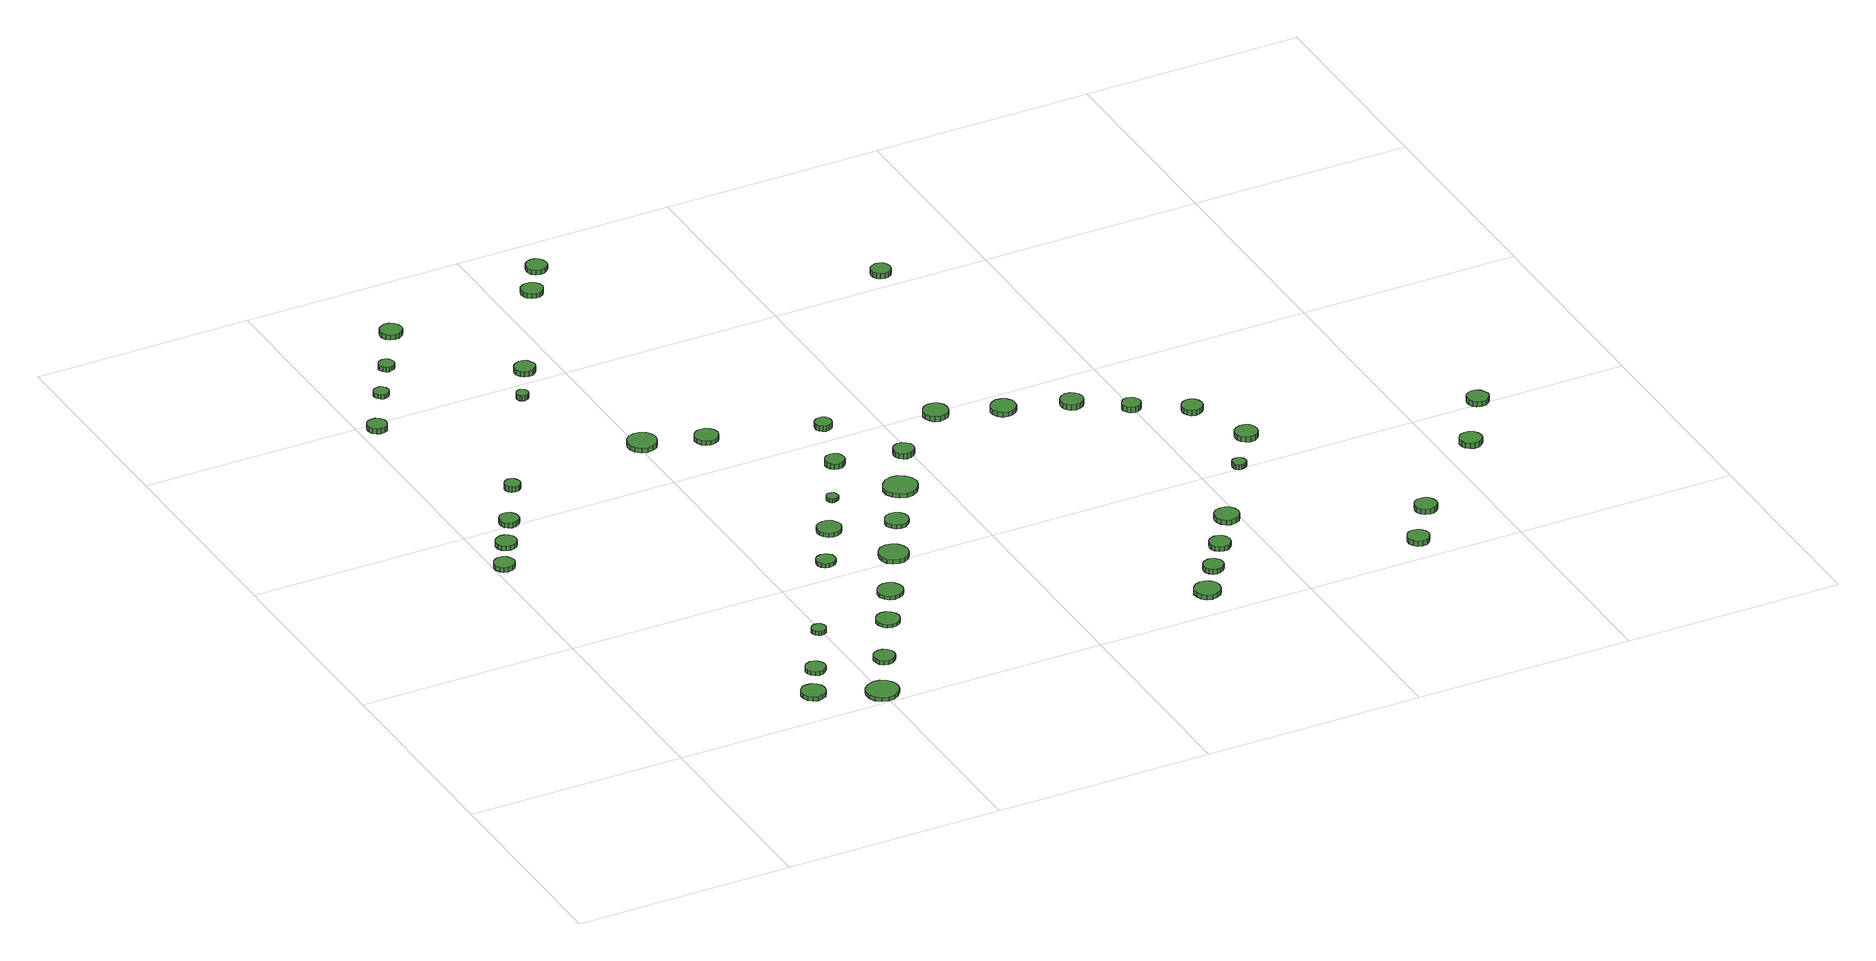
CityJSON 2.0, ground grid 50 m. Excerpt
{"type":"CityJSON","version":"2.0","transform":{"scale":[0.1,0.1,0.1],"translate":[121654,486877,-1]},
"CityObjects":{
"tree1":{"type":"SolitaryVegetationObject","attributes":{"function":"something"},"geometry":[{"type":"MultiSurface","lod":"1","boundaries":[[[0,1,2,3,4,5,6,7,8,9,10,11,12,13,14]],[[15,16,17,18,19,20,21,22,23,24,25,26,27,28,29]],[[0,29,28,1]],[[1,28,27,2]],[[2,27,26,3]],[[3,26,25,4]],[[4,25,24,5]],[[5,24,23,6]],[[6,23,22,7]],[[7,22,21,8]],[[8,21,20,9]],[[9,20,19,10]],[[10,19,18,11]],[[11,18,17,12]],[[12,17,16,13]],[[13,16,15,14]],[[14,15,29,0]]]}]},
"tree2":{"type":"SolitaryVegetationObject","attributes":{"function":"something"},"geometry":[{"type":"MultiSurface","lod":"1","boundaries":[[[30,31,32,33,34,35,36,37,38,39,40,41,42,43,44]],[[45,46,47,48,49,50,51,52,53,54,55,56,57,58,59]],[[30,59,58,31]],[[31,58,57,32]],[[32,57,56,33]],[[33,56,55,34]],[[34,55,54,35]],[[35,54,53,36]],[[36,53,52,37]],[[37,52,51,38]],[[38,51,50,39]],[[39,50,49,40]],[[40,49,48,41]],[[41,48,47,42]],[[42,47,46,43]],[[43,46,45,44]],[[44,45,59,30]]]}]},
"tree3":{"type":"SolitaryVegetationObject","attributes":{"function":"something"},"geometry":[{"type":"MultiSurface","lod":"1","boundaries":[[[60,61,62,63,64,65,66,67,68,69,70,71,72,73,74]],[[75,76,77,78,79,80,81,82,83,84,85,86,87,88,89]],[[60,89,88,61]],[[61,88,87,62]],[[62,87,86,63]],[[63,86,85,64]],[[64,85,84,65]],[[65,84,83,66]],[[66,83,82,67]],[[67,82,81,68]],[[68,81,80,69]],[[69,80,79,70]],[[70,79,78,71]],[[71,78,77,72]],[[72,77,76,73]],[[73,76,75,74]],[[74,75,89,60]]]}]},
"tree4":{"type":"SolitaryVegetationObject","attributes":{"function":"something"},"geometry":[{"type":"MultiSurface","lod":"1","boundaries":[[[90,91,92,93,94,95,96,97,98,99,100,101,102,103,104]],[[105,106,107,108,109,110,111,112,113,114,115,116,117,118,119]],[[90,119,118,91]],[[91,118,117,92]],[[92,117,116,93]],[[93,116,115,94]],[[94,115,114,95]],[[95,114,113,96]],[[96,113,112,97]],[[97,112,111,98]],[[98,111,110,99]],[[99,110,109,100]],[[100,109,108,101]],[[101,108,107,102]],[[102,107,106,103]],[[103,106,105,104]],[[104,105,119,90]]]}]},
"tree5":{"type":"SolitaryVegetationObject","attributes":{"function":"something"},"geometry":[{"type":"MultiSurface","lod":"1","boundaries":[[[120,121,122,123,124,125,126,127,128,129,130,131,132,133,134]],[[135,136,137,138,139,140,141,142,143,144,145,146,147,148,149]],[[120,149,148,121]],[[121,148,147,122]],[[122,147,146,123]],[[123,146,145,124]],[[124,145,144,125]],[[125,144,143,126]],[[126,143,142,127]],[[127,142,141,128]],[[128,141,140,129]],[[129,140,139,130]],[[130,139,138,131]],[[131,138,137,132]],[[132,137,136,133]],[[133,136,135,134]],[[134,135,149,120]]]}]},
"tree6":{"type":"SolitaryVegetationObject","attributes":{"function":"something"},"geometry":[{"type":"MultiSurface","lod":"1","boundaries":[[[150,151,152,153,154,155,156,157,158,159,160,161,162,163,164]],[[165,166,167,168,169,170,171,172,173,174,175,176,177,178,179]],[[150,179,178,151]],[[151,178,177,152]],[[152,177,176,153]],[[153,176,175,154]],[[154,175,174,155]],[[155,174,173,156]],[[156,173,172,157]],[[157,172,171,158]],[[158,171,170,159]],[[159,170,169,160]],[[160,169,168,161]],[[161,168,167,162]],[[162,167,166,163]],[[163,166,165,164]],[[164,165,179,150]]]}]},
"tree7":{"type":"SolitaryVegetationObject","attributes":{"function":"something"},"geometry":[{"type":"MultiSurface","lod":"1","boundaries":[[[180,181,182,183,184,185,186,187,188,189,190,191,192,193,194]],[[195,196,197,198,199,200,201,202,203,204,205,206,207,208,209]],[[180,209,208,181]],[[181,208,207,182]],[[182,207,206,183]],[[183,206,205,184]],[[184,205,204,185]],[[185,204,203,186]],[[186,203,202,187]],[[187,202,201,188]],[[188,201,200,189]],[[189,200,199,190]],[[190,199,198,191]],[[191,198,197,192]],[[192,197,196,193]],[[193,196,195,194]],[[194,195,209,180]]]}]},
"tree8":{"type":"SolitaryVegetationObject","attributes":{"function":"something"},"geometry":[{"type":"MultiSurface","lod":"1","boundaries":[[[210,211,212,213,214,215,216,217,218,219,220,221,222,223,224]],[[225,226,227,228,229,230,231,232,233,234,235,236,237,238,239]],[[210,239,238,211]],[[211,238,237,212]],[[212,237,236,213]],[[213,236,235,214]],[[214,235,234,215]],[[215,234,233,216]],[[216,233,232,217]],[[217,232,231,218]],[[218,231,230,219]],[[219,230,229,220]],[[220,229,228,221]],[[221,228,227,222]],[[222,227,226,223]],[[223,226,225,224]],[[224,225,239,210]]]}]},
"tree9":{"type":"SolitaryVegetationObject","attributes":{"function":"something"},"geometry":[{"type":"MultiSurface","lod":"1","boundaries":[[[240,241,242,243,244,245,246,247,248,249,250,251,252,253,254]],[[255,256,257,258,259,260,261,262,263,264,265,266,267,268,269]],[[240,269,268,241]],[[241,268,267,242]],[[242,267,266,243]],[[243,266,265,244]],[[244,265,264,245]],[[245,264,263,246]],[[246,263,262,247]],[[247,262,261,248]],[[248,261,260,249]],[[249,260,259,250]],[[250,259,258,251]],[[251,258,257,252]],[[252,257,256,253]],[[253,256,255,254]],[[254,255,269,240]]]}]},
"tree10":{"type":"SolitaryVegetationObject","attributes":{"function":"something"},"geometry":[{"type":"MultiSurface","lod":"1","boundaries":[[[270,271,272,273,274,275,276,277,278,279,280,281,282,283,284]],[[285,286,287,288,289,290,291,292,293,294,295,296,297,298,299]],[[270,299,298,271]],[[271,298,297,272]],[[272,297,296,273]],[[273,296,295,274]],[[274,295,294,275]],[[275,294,293,276]],[[276,293,292,277]],[[277,292,291,278]],[[278,291,290,279]],[[279,290,289,280]],[[280,289,288,281]],[[281,288,287,282]],[[282,287,286,283]],[[283,286,285,284]],[[284,285,299,270]]]}]},
"tree11":{"type":"SolitaryVegetationObject","attributes":{"function":"something"},"geometry":[{"type":"MultiSurface","lod":"1","boundaries":[[[300,301,302,303,304,305,306,307,308,309,310,311,312,313,314]],[[315,316,317,318,319,320,321,322,323,324,325,326,327,328,329]],[[300,329,328,301]],[[301,328,327,302]],[[302,327,326,303]],[[303,326,325,304]],[[304,325,324,305]],[[305,324,323,306]],[[306,323,322,307]],[[307,322,321,308]],[[308,321,320,309]],[[309,320,319,310]],[[310,319,318,311]],[[311,318,317,312]],[[312,317,316,313]],[[313,316,315,314]],[[314,315,329,300]]]}]},
"tree12":{"type":"SolitaryVegetationObject","attributes":{"function":"something"},"geometry":[{"type":"MultiSurface","lod":"1","boundaries":[[[330,331,332,333,334,335,336,337,338,339,340,341,342,343,344]],[[345,346,347,348,349,350,351,352,353,354,355,356,357,358,359]],[[330,359,358,331]],[[331,358,357,332]],[[332,357,356,333]],[[333,356,355,334]],[[334,355,354,335]],[[335,354,353,336]],[[336,353,352,337]],[[337,352,351,338]],[[338,351,350,339]],[[339,350,349,340]],[[340,349,348,341]],[[341,348,347,342]],[[342,347,346,343]],[[343,346,345,344]],[[344,345,359,330]]]}]},
"tree13":{"type":"SolitaryVegetationObject","attributes":{"function":"something"},"geometry":[{"type":"MultiSurface","lod":"1","boundaries":[[[360,361,362,363,364,365,366,367,368,369,370,371,372,373,374]],[[375,376,377,378,379,380,381,382,383,384,385,386,387,388,389]],[[360,389,388,361]],[[361,388,387,362]],[[362,387,386,363]],[[363,386,385,364]],[[364,385,384,365]],[[365,384,383,366]],[[366,383,382,367]],[[367,382,381,368]],[[368,381,380,369]],[[369,380,379,370]],[[370,379,378,371]],[[371,378,377,372]],[[372,377,376,373]],[[373,376,375,374]],[[374,375,389,360]]]}]},
"tree14":{"type":"SolitaryVegetationObject","attributes":{"function":"something"},"geometry":[{"type":"MultiSurface","lod":"1","boundaries":[[[390,391,392,393,394,395,396,397,398,399,400,401,402,403,404]],[[405,406,407,408,409,410,411,412,413,414,415,416,417,418,419]],[[390,419,418,391]],[[391,418,417,392]],[[392,417,416,393]],[[393,416,415,394]],[[394,415,414,395]],[[395,414,413,396]],[[396,413,412,397]],[[397,412,411,398]],[[398,411,410,399]],[[399,410,409,400]],[[400,409,408,401]],[[401,408,407,402]],[[402,407,406,403]],[[403,406,405,404]],[[404,405,419,390]]]}]},
"tree15":{"type":"SolitaryVegetationObject","attributes":{"function":"something"},"geometry":[{"type":"MultiSurface","lod":"1","boundaries":[[[420,421,422,423,424,425,426,427,428,429,430,431,432,433,434]],[[435,436,437,438,439,440,441,442,443,444,445,446,447,448,449]],[[420,449,448,421]],[[421,448,447,422]],[[422,447,446,423]],[[423,446,445,424]],[[424,445,444,425]],[[425,444,443,426]],[[426,443,442,427]],[[427,442,441,428]],[[428,441,440,429]],[[429,440,439,430]],[[430,439,438,431]],[[431,438,437,432]],[[432,437,436,433]],[[433,436,435,434]],[[434,435,449,420]]]}]},
"tree16":{"type":"SolitaryVegetationObject","attributes":{"function":"something"},"geometry":[{"type":"MultiSurface","lod":"1","boundaries":[[[450,451,452,453,454,455,456,457,458,459,460,461,462,463,464]],[[465,466,467,468,469,470,471,472,473,474,475,476,477,478,479]],[[450,479,478,451]],[[451,478,477,452]],[[452,477,476,453]],[[453,476,475,454]],[[454,475,474,455]],[[455,474,473,456]],[[456,473,472,457]],[[457,472,471,458]],[[458,471,470,459]],[[459,470,469,460]],[[460,469,468,461]],[[461,468,467,462]],[[462,467,466,463]],[[463,466,465,464]],[[464,465,479,450]]]}]},
"tree17":{"type":"SolitaryVegetationObject","attributes":{"function":"something"},"geometry":[{"type":"MultiSurface","lod":"1","boundaries":[[[480,481,482,483,484,485,486,487,488,489,490,491,492,493,494]],[[495,496,497,498,499,500,501,502,503,504,505,506,507,508,509]],[[480,509,508,481]],[[481,508,507,482]],[[482,507,506,483]],[[483,506,505,484]],[[484,505,504,485]],[[485,504,503,486]],[[486,503,502,487]],[[487,502,501,488]],[[488,501,500,489]],[[489,500,499,490]],[[490,499,498,491]],[[491,498,497,492]],[[492,497,496,493]],[[493,496,495,494]],[[494,495,509,480]]]}]},
"tree18":{"type":"SolitaryVegetationObject","attributes":{"function":"something"},"geometry":[{"type":"MultiSurface","lod":"1","boundaries":[[[510,511,512,513,514,515,516,517,518,519,520,521,522,523,524]],[[525,526,527,528,529,530,531,532,533,534,535,536,537,538,539]],[[510,539,538,511]],[[511,538,537,512]],[[512,537,536,513]],[[513,536,535,514]],[[514,535,534,515]],[[515,534,533,516]],[[516,533,532,517]],[[517,532,531,518]],[[518,531,530,519]],[[519,530,529,520]],[[520,529,528,521]],[[521,528,527,522]],[[522,527,526,523]],[[523,526,525,524]],[[524,525,539,510]]]}]},
"tree19":{"type":"SolitaryVegetationObject","attributes":{"function":"something"},"geometry":[{"type":"MultiSurface","lod":"1","boundaries":[[[540,541,542,543,544,545,546,547,548,549,550,551,552,553,554]],[[555,556,557,558,559,560,561,562,563,564,565,566,567,568,569]],[[540,569,568,541]],[[541,568,567,542]],[[542,567,566,543]],[[543,566,565,544]],[[544,565,564,545]],[[545,564,563,546]],[[546,563,562,547]],[[547,562,561,548]],[[548,561,560,549]],[[549,560,559,550]],[[550,559,558,551]],[[551,558,557,552]],[[552,557,556,553]],[[553,556,555,554]],[[554,555,569,540]]]}]},
"tree20":{"type":"SolitaryVegetationObject","attributes":{"function":"something"},"geometry":[{"type":"MultiSurface","lod":"1","boundaries":[[[570,571,572,573,574,575,576,577,578,579,580,581,582,583,584]],[[585,586,587,588,589,590,591,592,593,594,595,596,597,598,599]],[[570,599,598,571]],[[571,598,597,572]],[[572,597,596,573]],[[573,596,595,574]],[[574,595,594,575]],[[575,594,593,576]],[[576,593,592,577]],[[577,592,591,578]],[[578,591,590,579]],[[579,590,589,580]],[[580,589,588,581]],[[581,588,587,582]],[[582,587,586,583]],[[583,586,585,584]],[[584,585,599,570]]]}]},
"tree21":{"type":"SolitaryVegetationObject","attributes":{"function":"something"},"geometry":[{"type":"MultiSurface","lod":"1","boundaries":[[[600,601,602,603,604,605,606,607,608,609,610,611,612,613,614]],[[615,616,617,618,619,620,621,622,623,624,625,626,627,628,629]],[[600,629,628,601]],[[601,628,627,602]],[[602,627,626,603]],[[603,626,625,604]],[[604,625,624,605]],[[605,624,623,606]],[[606,623,622,607]],[[607,622,621,608]],[[608,621,620,609]],[[609,620,619,610]],[[610,619,618,611]],[[611,618,617,612]],[[612,617,616,613]],[[613,616,615,614]],[[614,615,629,600]]]}]},
"tree22":{"type":"SolitaryVegetationObject","attributes":{"function":"something"},"geometry":[{"type":"MultiSurface","lod":"1","boundaries":[[[630,631,632,633,634,635,636,637,638,639,640,641,642,643,644]],[[645,646,647,648,649,650,651,652,653,654,655,656,657,658,659]],[[630,659,658,631]],[[631,658,657,632]],[[632,657,656,633]],[[633,656,655,634]],[[634,655,654,635]],[[635,654,653,636]],[[636,653,652,637]],[[637,652,651,638]],[[638,651,650,639]],[[639,650,649,640]],[[640,649,648,641]],[[641,648,647,642]],[[642,647,646,643]],[[643,646,645,644]],[[644,645,659,630]]]}]},
"tree23":{"type":"SolitaryVegetationObject","attributes":{"function":"something"},"geometry":[{"type":"MultiSurface","lod":"1","boundaries":[[[660,661,662,663,664,665,666,667,668,669,670,671,672,673,674]],[[675,676,677,678,679,680,681,682,683,684,685,686,687,688,689]],[[660,689,688,661]],[[661,688,687,662]],[[662,687,686,663]],[[663,686,685,664]],[[664,685,684,665]],[[665,684,683,666]],[[666,683,682,667]],[[667,682,681,668]],[[668,681,680,669]],[[669,680,679,670]],[[670,679,678,671]],[[671,678,677,672]],[[672,677,676,673]],[[673,676,675,674]],[[674,675,689,660]]]}]},
"tree24":{"type":"SolitaryVegetationObject","attributes":{"function":"something"},"geometry":[{"type":"MultiSurface","lod":"1","boundaries":[[[690,691,692,693,694,695,696,697,698,699,700,701,702,703,704]],[[705,706,707,708,709,710,711,712,713,714,715,716,717,718,719]],[[690,719,718,691]],[[691,718,717,692]],[[692,717,716,693]],[[693,716,715,694]],[[694,715,714,695]],[[695,714,713,696]],[[696,713,712,697]],[[697,712,711,698]],[[698,711,710,699]],[[699,710,709,700]],[[700,709,708,701]],[[701,708,707,702]],[[702,707,706,703]],[[703,706,705,704]],[[704,705,719,690]]]}]},
"tree25":{"type":"SolitaryVegetationObject","attributes":{"function":"something"},"geometry":[{"type":"MultiSurface","lod":"1","boundaries":[[[720,721,722,723,724,725,726,727,728,729,730,731,732,733,734]],[[735,736,737,738,739,740,741,742,743,744,745,746,747,748,749]],[[720,749,748,721]],[[721,748,747,722]],[[722,747,746,723]],[[723,746,745,724]],[[724,745,744,725]],[[725,744,743,726]],[[726,743,742,727]],[[727,742,741,728]],[[728,741,740,729]],[[729,740,739,730]],[[730,739,738,731]],[[731,738,737,732]],[[732,737,736,733]],[[733,736,735,734]],[[734,735,749,720]]]}]},
"tree26":{"type":"SolitaryVegetationObject","attributes":{"function":"something"},"geometry":[{"type":"MultiSurface","lod":"1","boundaries":[[[750,751,752,753,754,755,756,757,758,759,760,761,762,763,764]],[[765,766,767,768,769,770,771,772,773,774,775,776,777,778,779]],[[750,779,778,751]],[[751,778,777,752]],[[752,777,776,753]],[[753,776,775,754]],[[754,775,774,755]],[[755,774,773,756]],[[756,773,772,757]],[[757,772,771,758]],[[758,771,770,759]],[[759,770,769,760]],[[760,769,768,761]],[[761,768,767,762]],[[762,767,766,763]],[[763,766,765,764]],[[764,765,779,750]]]}]},
"tree27":{"type":"SolitaryVegetationObject","attributes":{"function":"something"},"geometry":[{"type":"MultiSurface","lod":"1","boundaries":[[[780,781,782,783,784,785,786,787,788,789,790,791,792,793,794]],[[795,796,797,798,799,800,801,802,803,804,805,806,807,808,809]],[[780,809,808,781]],[[781,808,807,782]],[[782,807,806,783]],[[783,806,805,784]],[[784,805,804,785]],[[785,804,803,786]],[[786,803,802,787]],[[787,802,801,788]],[[788,801,800,789]],[[789,800,799,790]],[[790,799,798,791]],[[791,798,797,792]],[[792,797,796,793]],[[793,796,795,794]],[[794,795,809,780]]]}]},
"tree28":{"type":"SolitaryVegetationObject","attributes":{"function":"something"},"geometry":[{"type":"MultiSurface","lod":"1","boundaries":[[[810,811,812,813,814,815,816,817,818,819,820,821,822,823,824]],[[825,826,827,828,829,830,831,832,833,834,835,836,837,838,839]],[[810,839,838,811]],[[811,838,837,812]],[[812,837,836,813]],[[813,836,835,814]],[[814,835,834,815]],[[815,834,833,816]],[[816,833,832,817]],[[817,832,831,818]],[[818,831,830,819]],[[819,830,829,820]],[[820,829,828,821]],[[821,828,827,822]],[[822,827,826,823]],[[823,826,825,824]],[[824,825,839,810]]]}]},
"tree29":{"type":"SolitaryVegetationObject","attributes":{"function":"something"},"geometry":[{"type":"MultiSurface","lod":"1","boundaries":[[[840,841,842,843,844,845,846,847,848,849,850,851,852,853,854]],[[855,856,857,858,859,860,861,862,863,864,865,866,867,868,869]],[[840,869,868,841]],[[841,868,867,842]],[[842,867,866,843]],[[843,866,865,844]],[[844,865,864,845]],[[845,864,863,846]],[[846,863,862,847]],[[847,862,861,848]],[[848,861,860,849]],[[849,860,859,850]],[[850,859,858,851]],[[851,858,857,852]],[[852,857,856,853]],[[853,856,855,854]],[[854,855,869,840]]]}]},
"tree30":{"type":"SolitaryVegetationObject","attributes":{"function":"something"},"geometry":[{"type":"MultiSurface","lod":"1","boundaries":[[[870,871,872,873,874,875,876,877,878,879,880,881,882,883,884]],[[885,886,887,888,889,890,891,892,893,894,895,896,897,898,899]],[[870,899,898,871]],[[871,898,897,872]],[[872,897,896,873]],[[873,896,895,874]],[[874,895,894,875]],[[875,894,893,876]],[[876,893,892,877]],[[877,892,891,878]],[[878,891,890,879]],[[879,890,889,880]],[[880,889,888,881]],[[881,888,887,882]],[[882,887,886,883]],[[883,886,885,884]],[[884,885,899,870]]]}]},
"tree31":{"type":"SolitaryVegetationObject","attributes":{"function":"something"},"geometry":[{"type":"MultiSurface","lod":"1","boundaries":[[[900,901,902,903,904,905,906,907,908,909,910,911,912,913,914]],[[915,916,917,918,919,920,921,922,923,924,925,926,927,928,929]],[[900,929,928,901]],[[901,928,927,902]],[[902,927,926,903]],[[903,926,925,904]],[[904,925,924,905]],[[905,924,923,906]],[[906,923,922,907]],[[907,922,921,908]],[[908,921,920,909]],[[909,920,919,910]],[[910,919,918,911]],[[911,918,917,912]],[[912,917,916,913]],[[913,916,915,914]],[[914,915,929,900]]]}]},
"tree32":{"type":"SolitaryVegetationObject","attributes":{"function":"something"},"geometry":[{"type":"MultiSurface","lod":"1","boundaries":[[[930,931,932,933,934,935,936,937,938,939,940,941,942,943,944]],[[945,946,947,948,949,950,951,952,953,954,955,956,957,958,959]],[[930,959,958,931]],[[931,958,957,932]],[[932,957,956,933]],[[933,956,955,934]],[[934,955,954,935]],[[935,954,953,936]],[[936,953,952,937]],[[937,952,951,938]],[[938,951,950,939]],[[939,950,949,940]],[[940,949,948,941]],[[941,948,947,942]],[[942,947,946,943]],[[943,946,945,944]],[[944,945,959,930]]]}]},
"tree33":{"type":"SolitaryVegetationObject","attributes":{"function":"something"},"geometry":[{"type":"MultiSurface","lod":"1","boundaries":[[[960,961,962,963,964,965,966,967,968,969,970,971,972,973,974]],[[975,976,977,978,979,980,981,982,983,984,985,986,987,988,989]],[[960,989,988,961]],[[961,988,987,962]],[[962,987,986,963]],[[963,986,985,964]],[[964,985,984,965]],[[965,984,983,966]],[[966,983,982,967]],[[967,982,981,968]],[[968,981,980,969]],[[969,980,979,970]],[[970,979,978,971]],[[971,978,977,972]],[[972,977,976,973]],[[973,976,975,974]],[[974,975,989,960]]]}]},
"tree34":{"type":"SolitaryVegetationObject","attributes":{"function":"something"},"geometry":[{"type":"MultiSurface","lod":"1","boundaries":[[[990,991,992,993,994,995,996,997,998,999,1000,1001,1002,1003,1004]],[[1005,1006,1007,1008,1009,1010,1011,1012,1013,1014,1015,1016,1017,1018,1019]],[[990,1019,1018,991]],[[991,1018,1017,992]],[[992,1017,1016,993]],[[993,1016,1015,994]],[[994,1015,1014,995]],[[995,1014,1013,996]],[[996,1013,1012,997]],[[997,1012,1011,998]],[[998,1011,1010,999]],[[999,1010,1009,1000]],[[1000,1009,1008,1001]],[[1001,1008,1007,1002]],[[1002,1007,1006,1003]],[[1003,1006,1005,1004]],[[1004,1005,1019,990]]]}]},
"tree35":{"type":"SolitaryVegetationObject","attributes":{"function":"something"},"geometry":[{"type":"MultiSurface","lod":"1","boundaries":[[[1020,1021,1022,1023,1024,1025,1026,1027,1028,1029,1030,1031,1032,1033,1034]],[[1035,1036,1037,1038,1039,1040,1041,1042,1043,1044,1045,1046,1047,1048,1049]],[[1020,1049,1048,1021]],[[1021,1048,1047,1022]],[[1022,1047,1046,1023]],[[1023,1046,1045,1024]],[[1024,1045,1044,1025]],[[1025,1044,1043,1026]],[[1026,1043,1042,1027]],[[1027,1042,1041,1028]],[[1028,1041,1040,1029]],[[1029,1040,1039,1030]],[[1030,1039,1038,1031]],[[1031,1038,1037,1032]],[[1032,1037,1036,1033]],[[1033,1036,1035,1034]],[[1034,1035,1049,1020]]]}]},
"tree36":{"type":"SolitaryVegetationObject","attributes":{"function":"something"},"geometry":[{"type":"MultiSurface","lod":"1","boundaries":[[[1050,1051,1052,1053,1054,1055,1056,1057,1058,1059,1060,1061,1062,1063,1064]],[[1065,1066,1067,1068,1069,1070,1071,1072,1073,1074,1075,1076,1077,1078,1079]],[[1050,1079,1078,1051]],[[1051,1078,1077,1052]],[[1052,1077,1076,1053]],[[1053,1076,1075,1054]],[[1054,1075,1074,1055]],[[1055,1074,1073,1056]],[[1056,1073,1072,1057]],[[1057,1072,1071,1058]],[[1058,1071,1070,1059]],[[1059,1070,1069,1060]],[[1060,1069,1068,1061]],[[1061,1068,1067,1062]],[[1062,1067,1066,1063]],[[1063,1066,1065,1064]],[[1064,1065,1079,1050]]]}]},
"tree37":{"type":"SolitaryVegetationObject","attributes":{"function":"something"},"geometry":[{"type":"MultiSurface","lod":"1","boundaries":[[[1080,1081,1082,1083,1084,1085,1086,1087,1088,1089,1090,1091,1092,1093,1094]],[[1095,1096,1097,1098,1099,1100,1101,1102,1103,1104,1105,1106,1107,1108,1109]],[[1080,1109,1108,1081]],[[1081,1108,1107,1082]],[[1082,1107,1106,1083]],[[1083,1106,1105,1084]],[[1084,1105,1104,1085]],[[1085,1104,1103,1086]],[[1086,1103,1102,1087]],[[1087,1102,1101,1088]],[[1088,1101,1100,1089]],[[1089,1100,1099,1090]],[[1090,1099,1098,1091]],[[1091,1098,1097,1092]],[[1092,1097,1096,1093]],[[1093,1096,1095,1094]],[[1094,1095,1109,1080]]]}]},
"tree38":{"type":"SolitaryVegetationObject","attributes":{"function":"something"},"geometry":[{"type":"MultiSurface","lod":"1","boundaries":[[[1110,1111,1112,1113,1114,1115,1116,1117,1118,1119,1120,1121,1122,1123,1124]],[[1125,1126,1127,1128,1129,1130,1131,1132,1133,1134,1135,1136,1137,1138,1139]],[[1110,1139,1138,1111]],[[1111,1138,1137,1112]],[[1112,1137,1136,1113]],[[1113,1136,1135,1114]],[[1114,1135,1134,1115]],[[1115,1134,1133,1116]],[[1116,1133,1132,1117]],[[1117,1132,1131,1118]],[[1118,1131,1130,1119]],[[1119,1130,1129,1120]],[[1120,1129,1128,1121]],[[1121,1128,1127,1122]],[[1122,1127,1126,1123]],[[1123,1126,1125,1124]],[[1124,1125,1139,1110]]]}]},
"tree39":{"type":"SolitaryVegetationObject","attributes":{"function":"something"},"geometry":[{"type":"MultiSurface","lod":"1","boundaries":[[[1140,1141,1142,1143,1144,1145,1146,1147,1148,1149,1150,1151,1152,1153,1154]],[[1155,1156,1157,1158,1159,1160,1161,1162,1163,1164,1165,1166,1167,1168,1169]],[[1140,1169,1168,1141]],[[1141,1168,1167,1142]],[[1142,1167,1166,1143]],[[1143,1166,1165,1144]],[[1144,1165,1164,1145]],[[1145,1164,1163,1146]],[[1146,1163,1162,1147]],[[1147,1162,1161,1148]],[[1148,1161,1160,1149]],[[1149,1160,1159,1150]],[[1150,1159,1158,1151]],[[1151,1158,1157,1152]],[[1152,1157,1156,1153]],[[1153,1156,1155,1154]],[[1154,1155,1169,1140]]]}]},
"tree40":{"type":"SolitaryVegetationObject","attributes":{"function":"something"},"geometry":[{"type":"MultiSurface","lod":"1","boundaries":[[[1170,1171,1172,1173,1174,1175,1176,1177,1178,1179,1180,1181,1182,1183,1184]],[[1185,1186,1187,1188,1189,1190,1191,1192,1193,1194,1195,1196,1197,1198,1199]],[[1170,1199,1198,1171]],[[1171,1198,1197,1172]],[[1172,1197,1196,1173]],[[1173,1196,1195,1174]],[[1174,1195,1194,1175]],[[1175,1194,1193,1176]],[[1176,1193,1192,1177]],[[1177,1192,1191,1178]],[[1178,1191,1190,1179]],[[1179,1190,1189,1180]],[[1180,1189,1188,1181]],[[1181,1188,1187,1182]],[[1182,1187,1186,1183]],[[1183,1186,1185,1184]],[[1184,1185,1199,1170]]]}]},
"tree41":{"type":"SolitaryVegetationObject","attributes":{"function":"something"},"geometry":[{"type":"MultiSurface","lod":"1","boundaries":[[[1200,1201,1202,1203,1204,1205,1206,1207,1208,1209,1210,1211,1212,1213,1214]],[[1215,1216,1217,1218,1219,1220,1221,1222,1223,1224,1225,1226,1227,1228,1229]],[[1200,1229,1228,1201]],[[1201,1228,1227,1202]],[[1202,1227,1226,1203]],[[1203,1226,1225,1204]],[[1204,1225,1224,1205]],[[1205,1224,1223,1206]],[[1206,1223,1222,1207]],[[1207,1222,1221,1208]],[[1208,1221,1220,1209]],[[1209,1220,1219,1210]],[[1210,1219,1218,1211]],[[1211,1218,1217,1212]],[[1212,1217,1216,1213]],[[1213,1216,1215,1214]],[[1214,1215,1229,1200]]]}]},
"tree42":{"type":"SolitaryVegetationObject","attributes":{"function":"something"},"geometry":[{"type":"MultiSurface","lod":"1","boundaries":[[[1230,1231,1232,1233,1234,1235,1236,1237,1238,1239,1240,1241,1242,1243,1244]],[[1245,1246,1247,1248,1249,1250,1251,1252,1253,1254,1255,1256,1257,1258,1259]],[[1230,1259,1258,1231]],[[1231,1258,1257,1232]],[[1232,1257,1256,1233]],[[1233,1256,1255,1234]],[[1234,1255,1254,1235]],[[1235,1254,1253,1236]],[[1236,1253,1252,1237]],[[1237,1252,1251,1238]],[[1238,1251,1250,1239]],[[1239,1250,1249,1240]],[[1240,1249,1248,1241]],[[1241,1248,1247,1242]],[[1242,1247,1246,1243]],[[1243,1246,1245,1244]],[[1244,1245,1259,1230]]]}]},
"tree43":{"type":"SolitaryVegetationObject","attributes":{"function":"something"},"geometry":[{"type":"MultiSurface","lod":"1","boundaries":[[[1260,1261,1262,1263,1264,1265,1266,1267,1268,1269,1270,1271,1272,1273,1274]],[[1275,1276,1277,1278,1279,1280,1281,1282,1283,1284,1285,1286,1287,1288,1289]],[[1260,1289,1288,1261]],[[1261,1288,1287,1262]],[[1262,1287,1286,1263]],[[1263,1286,1285,1264]],[[1264,1285,1284,1265]],[[1265,1284,1283,1266]],[[1266,1283,1282,1267]],[[1267,1282,1281,1268]],[[1268,1281,1280,1269]],[[1269,1280,1279,1270]],[[1270,1279,1278,1271]],[[1271,1278,1277,1272]],[[1272,1277,1276,1273]],[[1273,1276,1275,1274]],[[1274,1275,1289,1260]]]}]},
"tree44":{"type":"SolitaryVegetationObject","attributes":{"function":"something"},"geometry":[{"type":"MultiSurface","lod":"1","boundaries":[[[1290,1291,1292,1293,1294,1295,1296,1297,1298,1299,1300,1301,1302,1303,1304]],[[1305,1306,1307,1308,1309,1310,1311,1312,1313,1314,1315,1316,1317,1318,1319]],[[1290,1319,1318,1291]],[[1291,1318,1317,1292]],[[1292,1317,1316,1293]],[[1293,1316,1315,1294]],[[1294,1315,1314,1295]],[[1295,1314,1313,1296]],[[1296,1313,1312,1297]],[[1297,1312,1311,1298]],[[1298,1311,1310,1299]],[[1299,1310,1309,1300]],[[1300,1309,1308,1301]],[[1301,1308,1307,1302]],[[1302,1307,1306,1303]],[[1303,1306,1305,1304]],[[1304,1305,1319,1290]]]}]},
"tree45":{"type":"SolitaryVegetationObject","attributes":{"function":"something"},"geometry":[{"type":"MultiSurface","lod":"1","boundaries":[[[1320,1321,1322,1323,1324,1325,1326,1327,1328,1329,1330,1331,1332,1333,1334]],[[1335,1336,1337,1338,1339,1340,1341,1342,1343,1344,1345,1346,1347,1348,1349]],[[1320,1349,1348,1321]],[[1321,1348,1347,1322]],[[1322,1347,1346,1323]],[[1323,1346,1345,1324]],[[1324,1345,1344,1325]],[[1325,1344,1343,1326]],[[1326,1343,1342,1327]],[[1327,1342,1341,1328]],[[1328,1341,1340,1329]],[[1329,1340,1339,1330]],[[1330,1339,1338,1331]],[[1331,1338,1337,1332]],[[1332,1337,1336,1333]],[[1333,1336,1335,1334]],[[1334,1335,1349,1320]]]}]},
"tree46":{"type":"SolitaryVegetationObject","attributes":{"function":"something"},"geometry":[{"type":"MultiSurface","lod":"1","boundaries":[[[1350,1351,1352,1353,1354,1355,1356,1357,1358,1359,1360,1361,1362,1363,1364]],[[1365,1366,1367,1368,1369,1370,1371,1372,1373,1374,1375,1376,1377,1378,1379]],[[1350,1379,1378,1351]],[[1351,1378,1377,1352]],[[1352,1377,1376,1353]],[[1353,1376,1375,1354]],[[1354,1375,1374,1355]],[[1355,1374,1373,1356]],[[1356,1373,1372,1357]],[[1357,1372,1371,1358]],[[1358,1371,1370,1359]],[[1359,1370,1369,1360]],[[1360,1369,1368,1361]],[[1361,1368,1367,1362]],[[1362,1367,1366,1363]],[[1363,1366,1365,1364]],[[1364,1365,1379,1350]]]}]}
},
"vertices":[
[47,860,17],[45,869,17],[39,877,17],[31,882,17],[21,883,17],[12,880,17],[5,874,17],[1,865,17],[1,855,17],[5,846,17],[12,840,17],[21,837,17],[31,838,17],[39,843,17],[45,851,17],[45,851,6],[39,843,6],[31,838,6],[21,837,6],[12,840,6],[5,846,6],[1,855,6],[1,865,6],[5,874,6],[12,880,6],[21,883,6],[31,882,6],[39,877,6],[45,869,6],[47,860,6],
[91,936,17],[89,946,17],[83,954,17],[75,959,17],[65,960,17],[56,957,17],[48,950,17],[44,941,17],[44,931,17],[48,922,17],[56,916,17],[65,913,17],[75,914,17],[83,919,17],[89,927,17],[89,927,6],[83,919,6],[75,914,6],[65,913,6],[56,916,6],[48,922,6],[44,931,6],[44,941,6],[48,950,6],[56,957,6],[65,960,6],[75,959,6],[83,954,6],[89,946,6],[91,936,6],
[394,99,16],[392,110,16],[385,119,16],[375,125,16],[364,126,16],[353,123,16],[345,115,16],[340,105,16],[340,93,16],[345,83,16],[353,75,16],[364,71,16],[375,73,16],[385,78,16],[392,88,16],[392,88,6],[385,78,6],[375,73,6],[364,71,6],[353,75,6],[345,83,6],[340,93,6],[340,105,6],[345,115,6],[353,123,6],[364,126,6],[375,125,6],[385,119,6],[392,110,6],[394,99,6],
[136,1014,18],[135,1023,18],[129,1030,18],[121,1035,18],[112,1036,18],[103,1033,18],[96,1027,18],[93,1019,18],[93,1009,18],[96,1001,18],[103,995,18],[112,992,18],[121,993,18],[129,998,18],[135,1005,18],[135,1005,6],[129,998,6],[121,993,6],[112,992,6],[103,995,6],[96,1001,6],[93,1009,6],[93,1019,6],[96,1027,6],[103,1033,6],[112,1036,6],[121,1035,6],[129,1030,6],[135,1023,6],[136,1014,6],
[438,183,16],[436,192,16],[430,200,16],[422,205,16],[413,206,16],[404,203,16],[397,196,16],[393,188,16],[393,178,16],[397,170,16],[404,163,16],[413,160,16],[422,161,16],[430,166,16],[436,174,16],[436,174,7],[430,166,7],[422,161,7],[413,160,7],[404,163,7],[397,170,7],[393,178,7],[393,188,7],[397,196,7],[404,203,7],[413,206,7],[422,205,7],[430,200,7],[436,192,7],[438,183,7],
[63,1481,19],[61,1490,19],[56,1497,19],[48,1502,19],[39,1502,19],[30,1500,19],[23,1494,19],[20,1485,19],[20,1476,19],[23,1468,19],[30,1462,19],[39,1459,19],[48,1460,19],[56,1464,19],[61,1472,19],[61,1472,6],[56,1464,6],[48,1460,6],[39,1459,6],[30,1462,6],[23,1468,6],[20,1476,6],[20,1485,6],[23,1494,6],[30,1500,6],[39,1502,6],[48,1502,6],[56,1497,6],[61,1490,6],[63,1481,6],
[537,38,15],[533,53,15],[524,65,15],[511,73,15],[496,74,15],[482,69,15],[470,59,15],[464,45,15],[464,30,15],[470,16,15],[482,6,15],[496,1,15],[511,3,15],[524,11,15],[533,23,15],[533,23,6],[524,11,6],[511,3,6],[496,1,6],[482,6,6],[470,16,6],[464,30,6],[464,45,6],[470,59,6],[482,69,6],[496,74,6],[511,73,6],[524,65,6],[533,53,6],[537,38,6],
[199,1128,24],[197,1135,24],[193,1141,24],[187,1145,24],[179,1146,24],[172,1143,24],[167,1139,24],[164,1132,24],[164,1125,24],[167,1118,24],[172,1113,24],[179,1111,24],[187,1111,24],[193,1115,24],[197,1121,24],[197,1121,11],[193,1115,11],[187,1111,11],[179,1111,11],[172,1113,11],[167,1118,11],[164,1125,11],[164,1132,11],[167,1139,11],[172,1143,11],[179,1146,11],[187,1145,11],[193,1141,11],[197,1135,11],[199,1128,11],
[510,318,17],[508,325,17],[504,331,17],[498,334,17],[491,335,17],[485,333,17],[480,328,17],[477,322,17],[477,315,17],[480,309,17],[485,304,17],[491,302,17],[498,302,17],[504,306,17],[508,312,17],[508,312,7],[504,306,7],[498,302,7],[491,302,7],[485,304,7],[480,309,7],[477,315,7],[477,322,7],[480,328,7],[485,333,7],[491,335,7],[498,334,7],[504,331,7],[508,325,7],[510,318,7],
[129,1599,16],[127,1606,16],[123,1612,16],[117,1616,16],[110,1616,16],[103,1614,16],[98,1609,16],[95,1603,16],[95,1596,16],[98,1589,16],[103,1584,16],[110,1582,16],[117,1583,16],[123,1587,16],[127,1592,16],[127,1592,6],[123,1587,6],[117,1583,6],[110,1582,6],[103,1584,6],[98,1589,6],[95,1596,6],[95,1603,6],[98,1609,6],[103,1614,6],[110,1616,6],[117,1616,6],[123,1612,6],[127,1606,6],[129,1599,6],
[590,158,16],[588,167,16],[582,175,16],[574,180,16],[564,181,16],[554,178,16],[547,172,16],[543,163,16],[543,153,16],[547,143,16],[554,137,16],[564,134,16],[574,135,16],[582,140,16],[588,148,16],[588,148,6],[582,140,6],[574,135,6],[564,134,6],[554,137,6],[547,143,6],[543,153,6],[543,163,6],[547,172,6],[554,178,6],[564,181,6],[574,180,6],[582,175,6],[588,167,6],[590,158,6],
[190,1692,17],[188,1700,17],[184,1705,17],[177,1709,17],[170,1710,17],[163,1708,17],[158,1703,17],[155,1696,17],[155,1689,17],[158,1682,17],[163,1677,17],[170,1675,17],[177,1676,17],[184,1679,17],[188,1685,17],[188,1685,6],[184,1679,6],[177,1676,6],[170,1675,6],[163,1677,6],[158,1682,6],[155,1689,6],[155,1696,6],[158,1703,6],[163,1708,6],[170,1710,6],[177,1709,6],[184,1705,6],[188,1700,6],[190,1692,6],
[669,288,15],[666,299,15],[660,308,15],[650,314,15],[639,315,15],[629,311,15],[621,304,15],[616,294,15],[616,283,15],[621,273,15],[629,265,15],[639,262,15],[650,263,15],[660,269,15],[666,278,15],[666,278,7],[660,269,7],[650,263,7],[639,262,7],[629,265,7],[621,273,7],[616,283,7],[616,294,7],[621,304,7],[629,311,7],[639,315,7],[650,314,7],[660,308,7],[666,299,7],[669,288,7],
[269,1811,17],[267,1821,17],[261,1829,17],[252,1835,17],[242,1836,17],[232,1832,17],[224,1826,17],[220,1816,17],[220,1806,17],[224,1796,17],[232,1789,17],[242,1786,17],[252,1787,17],[261,1793,17],[267,1801,17],[267,1801,5],[261,1793,5],[252,1787,5],[242,1786,5],[232,1789,5],[224,1796,5],[220,1806,5],[220,1816,5],[224,1826,5],[232,1832,5],[242,1836,5],[252,1835,5],[261,1829,5],[267,1821,5],[269,1811,5],
[656,561,16],[655,570,16],[649,577,16],[642,581,16],[633,582,16],[624,579,16],[618,574,16],[614,565,16],[614,557,16],[618,548,16],[624,542,16],[633,540,16],[642,541,16],[649,545,16],[655,552,16],[655,552,7],[649,545,7],[642,541,7],[633,540,7],[624,542,7],[618,548,7],[614,557,7],[614,565,7],[618,574,7],[624,579,7],[633,582,7],[642,581,7],[649,577,7],[655,570,7],[656,561,7],
[383,1447,22],[382,1453,22],[379,1457,22],[374,1460,22],[369,1461,22],[363,1459,22],[359,1455,22],[357,1450,22],[357,1445,22],[359,1439,22],[363,1436,22],[369,1434,22],[374,1435,22],[379,1437,22],[382,1442,22],[382,1442,9],[379,1437,9],[374,1435,9],[369,1434,9],[363,1436,9],[359,1439,9],[357,1445,9],[357,1450,9],[359,1455,9],[363,1459,9],[369,1461,9],[374,1460,9],[379,1457,9],[382,1453,9],[383,1447,9],
[729,389,15],[726,401,15],[719,411,15],[709,417,15],[697,418,15],[686,414,15],[677,406,15],[672,395,15],[672,383,15],[677,372,15],[686,364,15],[697,361,15],[709,362,15],[719,368,15],[726,377,15],[726,377,7],[719,368,7],[709,362,7],[697,361,7],[686,364,7],[677,372,7],[672,383,7],[672,395,7],[677,406,7],[686,414,7],[697,418,7],[709,417,7],[719,411,7],[726,401,7],[729,389,7],
[542,1165,18],[539,1178,18],[531,1189,18],[519,1196,18],[506,1198,18],[493,1193,18],[482,1184,18],[477,1172,18],[477,1158,18],[482,1146,18],[493,1136,18],[506,1132,18],[519,1134,18],[531,1140,18],[539,1152,18],[539,1152,6],[531,1140,6],[519,1134,6],[506,1132,6],[493,1136,6],[482,1146,6],[477,1158,6],[477,1172,6],[482,1184,6],[493,1193,6],[506,1198,6],[519,1196,6],[531,1189,6],[539,1178,6],[542,1165,6],
[450,1546,18],[448,1555,18],[442,1563,18],[434,1568,18],[424,1569,18],[415,1566,18],[408,1560,18],[404,1551,18],[404,1541,18],[408,1532,18],[415,1526,18],[424,1523,18],[434,1524,18],[442,1529,18],[448,1537,18],[448,1537,5],[442,1529,5],[434,1524,5],[424,1523,5],[415,1526,5],[408,1532,5],[404,1541,5],[404,1551,5],[408,1560,5],[415,1566,5],[424,1569,5],[434,1568,5],[442,1563,5],[448,1555,5],[450,1546,5],
[728,673,16],[725,684,16],[719,693,16],[709,699,16],[698,700,16],[687,697,16],[678,689,16],[674,679,16],[674,667,16],[678,657,16],[687,649,16],[698,646,16],[709,647,16],[719,653,16],[725,662,16],[725,662,7],[719,653,7],[709,647,7],[698,646,7],[687,649,7],[678,657,7],[674,667,7],[674,679,7],[678,689,7],[687,697,7],[698,700,7],[709,699,7],[719,693,7],[725,684,7],[728,673,7],
[808,519,17],[805,532,17],[797,543,17],[785,550,17],[772,552,17],[758,548,17],[748,538,17],[743,526,17],[743,512,17],[748,499,17],[758,490,17],[772,486,17],[785,487,17],[797,494,17],[805,505,17],[805,505,7],[797,494,7],[785,487,7],[772,486,7],[758,490,7],[748,499,7],[743,512,7],[743,526,7],[748,538,7],[758,548,7],[772,552,7],[785,550,7],[797,543,7],[805,532,7],[808,519,7],
[669,1125,16],[666,1136,16],[660,1145,16],[650,1150,16],[639,1151,16],[629,1148,16],[621,1141,16],[616,1131,16],[616,1120,16],[621,1109,16],[629,1102,16],[639,1099,16],[650,1100,16],[660,1105,16],[666,1114,16],[666,1114,5],[660,1105,5],[650,1100,5],[639,1099,5],[629,1102,5],[621,1109,5],[616,1120,5],[616,1131,5],[621,1141,5],[629,1148,5],[639,1151,5],[650,1150,5],[660,1145,5],[666,1136,5],[669,1125,5],
[779,784,15],[778,789,15],[775,794,15],[770,796,15],[765,797,15],[759,795,15],[755,792,15],[753,787,15],[753,781,15],[755,776,15],[759,772,15],[765,771,15],[770,771,15],[775,774,15],[778,778,15],[778,778,6],[775,774,6],[770,771,6],[765,771,6],[759,772,6],[755,776,6],[753,781,6],[753,787,6],[755,792,6],[759,795,6],[765,797,6],[770,796,6],[775,794,6],[778,789,6],[779,784,6],
[870,639,15],[868,649,15],[862,658,15],[852,664,15],[841,665,15],[831,661,15],[823,654,15],[818,644,15],[818,633,15],[823,623,15],[831,616,15],[841,612,15],[852,613,15],[862,619,15],[868,628,15],[868,628,6],[862,619,6],[852,613,6],[841,612,6],[831,616,6],[823,623,6],[818,633,6],[818,644,6],[823,654,6],[831,661,6],[841,665,6],[852,664,6],[862,658,6],[868,649,6],[870,639,6],
[858,909,19],[856,918,19],[851,925,19],[843,930,19],[834,931,19],[825,928,19],[819,922,19],[815,914,19],[815,905,19],[819,896,19],[825,890,19],[834,887,19],[843,888,19],[851,893,19],[856,900,19],[856,900,6],[851,893,6],[843,888,6],[834,887,6],[825,890,6],[819,896,6],[815,905,6],[815,914,6],[819,922,6],[825,928,6],[834,931,6],[843,930,6],[851,925,6],[856,918,6],[858,909,6],
[612,1823,16],[609,1833,16],[603,1841,16],[595,1846,16],[584,1847,16],[575,1844,16],[567,1838,16],[563,1828,16],[563,1818,16],[567,1809,16],[575,1802,16],[584,1799,16],[595,1800,16],[603,1805,16],[609,1813,16],[609,1813,5],[603,1805,5],[595,1800,5],[584,1799,5],[575,1802,5],[567,1809,5],[563,1818,5],[563,1828,5],[567,1838,5],[575,1844,5],[584,1847,5],[595,1846,5],[603,1841,5],[609,1833,5],[612,1823,5],
[952,756,16],[948,772,16],[939,784,16],[925,792,16],[910,794,16],[894,789,16],[883,778,16],[876,764,16],[876,748,16],[883,734,16],[894,723,16],[910,718,16],[925,720,16],[939,728,16],[948,741,16],[948,741,6],[939,728,6],[925,720,6],[910,718,6],[894,723,6],[883,734,6],[876,748,6],[876,764,6],[883,778,6],[894,789,6],[910,794,6],[925,792,6],[939,784,6],[948,772,6],[952,756,6],
[900,1050,22],[899,1058,22],[894,1064,22],[887,1068,22],[879,1069,22],[872,1066,22],[866,1061,22],[863,1054,22],[863,1046,22],[866,1039,22],[872,1034,22],[879,1031,22],[887,1032,22],[894,1036,22],[899,1042,22],[899,1042,9],[894,1036,9],[887,1032,9],[879,1031,9],[872,1034,9],[866,1039,9],[863,1046,9],[863,1054,9],[866,1061,9],[872,1066,9],[879,1069,9],[887,1068,9],[894,1064,9],[899,1058,9],[900,1050,9],
[663,1904,16],[661,1914,16],[655,1922,16],[647,1927,16],[637,1928,16],[627,1925,16],[620,1918,16],[616,1909,16],[616,1899,16],[620,1890,16],[627,1883,16],[637,1880,16],[647,1881,16],[655,1886,16],[661,1894,16],[661,1894,5],[655,1886,5],[647,1881,5],[637,1880,5],[627,1883,5],[620,1890,5],[616,1899,5],[616,1909,5],[620,1918,5],[627,1925,5],[637,1928,5],[647,1927,5],[655,1922,5],[661,1914,5],[663,1904,5],
[1008,879,20],[1006,889,20],[1000,896,20],[992,901,20],[982,902,20],[973,899,20],[966,893,20],[962,884,20],[962,874,20],[966,865,20],[973,859,20],[982,856,20],[992,857,20],[1000,862,20],[1006,870,20],[1006,870,7],[1000,862,7],[992,857,7],[982,856,7],[973,859,7],[966,865,7],[962,874,7],[962,884,7],[966,893,7],[973,899,7],[982,902,7],[992,901,7],[1000,896,7],[1006,889,7],[1008,879,7],
[1327,84,17],[1325,96,17],[1318,105,17],[1307,112,17],[1295,113,17],[1283,109,17],[1274,101,17],[1269,90,17],[1269,78,17],[1274,66,17],[1283,58,17],[1295,54,17],[1307,56,17],[1318,62,17],[1325,72,17],[1325,72,6],[1318,62,6],[1307,56,6],[1295,54,6],[1283,58,6],[1274,66,6],[1269,78,6],[1269,90,6],[1274,101,6],[1283,109,6],[1295,113,6],[1307,112,6],[1318,105,6],[1325,96,6],[1327,84,6],
[1376,163,18],[1374,173,18],[1368,180,18],[1360,185,18],[1351,186,18],[1342,183,18],[1335,177,18],[1331,168,18],[1331,159,18],[1335,150,18],[1342,144,18],[1351,141,18],[1360,142,18],[1368,147,18],[1374,154,18],[1374,154,6],[1368,147,6],[1360,142,6],[1351,141,6],[1342,144,6],[1335,150,6],[1331,159,6],[1331,168,6],[1335,177,6],[1342,183,6],[1351,186,6],[1360,185,6],[1368,180,6],[1374,173,6],[1376,163,6],
[1145,988,19],[1143,1000,19],[1136,1009,19],[1126,1015,19],[1114,1016,19],[1103,1013,19],[1095,1005,19],[1090,994,19],[1090,983,19],[1095,972,19],[1103,964,19],[1114,960,19],[1126,962,19],[1136,967,19],[1143,977,19],[1143,977,6],[1136,967,6],[1126,962,6],[1114,960,6],[1103,964,6],[1095,972,6],[1090,983,6],[1090,994,6],[1095,1005,6],[1103,1013,6],[1114,1016,6],[1126,1015,6],[1136,1009,6],[1143,1000,6],[1145,988,6],
[1433,242,16],[1431,252,16],[1425,260,16],[1417,265,16],[1407,266,16],[1397,263,16],[1390,256,16],[1386,247,16],[1386,237,16],[1390,228,16],[1397,221,16],[1407,218,16],[1417,219,16],[1425,224,16],[1431,232,16],[1431,232,5],[1425,224,5],[1417,219,5],[1407,218,5],[1397,221,5],[1390,228,5],[1386,237,5],[1386,247,5],[1390,256,5],[1397,263,5],[1407,266,5],[1417,265,5],[1425,260,5],[1431,252,5],[1433,242,5],
[1282,941,17],[1280,952,17],[1273,962,17],[1263,967,17],[1251,969,17],[1240,965,17],[1231,957,17],[1226,947,17],[1226,935,17],[1231,924,17],[1240,916,17],[1251,913,17],[1263,914,17],[1273,920,17],[1280,929,17],[1280,929,5],[1273,920,5],[1263,914,5],[1251,913,5],[1240,916,5],[1231,924,5],[1226,935,5],[1226,947,5],[1231,957,5],[1240,965,5],[1251,969,5],[1263,967,5],[1273,962,5],[1280,952,5],[1282,941,5],
[1501,334,17],[1498,345,17],[1492,354,17],[1482,360,17],[1470,361,17],[1459,358,17],[1451,350,17],[1446,340,17],[1446,328,17],[1451,318,17],[1459,310,17],[1470,306,17],[1482,308,17],[1492,313,17],[1498,323,17],[1498,323,5],[1492,313,5],[1482,308,5],[1470,306,5],[1459,310,5],[1451,318,5],[1446,328,5],[1446,340,5],[1451,350,5],[1459,358,5],[1470,361,5],[1482,360,5],[1492,354,5],[1498,345,5],[1501,334,5],
[1419,895,19],[1417,906,19],[1411,914,19],[1402,919,19],[1391,921,19],[1381,917,19],[1373,910,19],[1369,901,19],[1369,890,19],[1373,880,19],[1381,873,19],[1391,870,19],[1402,871,19],[1411,876,19],[1417,885,19],[1417,885,6],[1411,876,6],[1402,871,6],[1391,870,6],[1381,873,6],[1373,880,6],[1369,890,6],[1369,901,6],[1373,910,6],[1381,917,6],[1391,921,6],[1402,919,6],[1411,914,6],[1417,906,6],[1419,895,6],
[1297,1546,23],[1295,1555,23],[1290,1562,23],[1282,1567,23],[1273,1568,23],[1264,1565,23],[1257,1559,23],[1253,1550,23],[1253,1541,23],[1257,1533,23],[1264,1527,23],[1273,1524,23],[1282,1525,23],[1290,1529,23],[1295,1537,23],[1295,1537,10],[1290,1529,10],[1282,1525,10],[1273,1524,10],[1264,1527,10],[1257,1533,10],[1253,1541,10],[1253,1550,10],[1257,1559,10],[1264,1565,10],[1273,1568,10],[1282,1567,10],[1290,1562,10],[1295,1555,10],[1297,1546,10],
[1606,504,21],[1605,511,21],[1601,516,21],[1596,519,21],[1589,520,21],[1583,518,21],[1578,514,21],[1576,508,21],[1576,501,21],[1578,495,21],[1583,491,21],[1589,489,21],[1596,490,21],[1601,493,21],[1605,498,21],[1605,498,9],[1601,493,9],[1596,490,9],[1589,489,9],[1583,491,9],[1578,495,9],[1576,501,9],[1576,508,9],[1578,514,9],[1583,518,9],[1589,520,9],[1596,519,9],[1601,516,9],[1605,511,9],[1606,504,9],
[1518,820,22],[1516,829,22],[1511,836,22],[1503,840,22],[1495,841,22],[1486,838,22],[1480,832,22],[1476,824,22],[1476,816,22],[1480,808,22],[1486,802,22],[1495,799,22],[1503,800,22],[1511,804,22],[1516,811,22],[1516,811,9],[1511,804,9],[1503,800,9],[1495,799,9],[1486,802,9],[1480,808,9],[1476,816,9],[1476,824,9],[1480,832,9],[1486,838,9],[1495,841,9],[1503,840,9],[1511,836,9],[1516,829,9],[1518,820,9],
[1816,65,20],[1813,75,20],[1807,83,20],[1799,88,20],[1788,89,20],[1778,86,20],[1771,79,20],[1767,70,20],[1767,60,20],[1771,50,20],[1778,43,20],[1788,40,20],[1799,41,20],[1807,46,20],[1813,55,20],[1813,55,8],[1807,46,8],[1799,41,8],[1788,40,8],[1778,43,8],[1771,50,8],[1767,60,8],[1767,70,8],[1771,79,8],[1778,86,8],[1788,89,8],[1799,88,8],[1807,83,8],[1813,75,8],[1816,65,8],
[1625,743,29],[1623,752,29],[1617,760,29],[1608,765,29],[1599,766,29],[1590,763,29],[1583,756,29],[1579,747,29],[1579,738,29],[1583,729,29],[1590,722,29],[1599,719,29],[1608,720,29],[1617,725,29],[1623,733,29],[1623,733,16],[1617,725,16],[1608,720,16],[1599,719,16],[1590,722,16],[1583,729,16],[1579,738,16],[1579,747,16],[1583,756,16],[1590,763,16],[1599,766,16],[1608,765,16],[1617,760,16],[1623,752,16],[1625,743,16],
[1682,599,27],[1680,609,27],[1674,618,27],[1665,623,27],[1654,624,27],[1644,621,27],[1636,614,27],[1632,604,27],[1632,593,27],[1636,584,27],[1644,577,27],[1654,573,27],[1665,574,27],[1674,580,27],[1680,588,27],[1680,588,14],[1674,580,14],[1665,574,14],[1654,573,14],[1644,577,14],[1636,584,14],[1632,593,14],[1632,604,14],[1636,614,14],[1644,621,14],[1654,624,14],[1665,623,14],[1674,618,14],[1680,609,14],[1682,599,14],
[1889,172,20],[1887,182,20],[1881,191,20],[1872,196,20],[1862,197,20],[1852,194,20],[1844,187,20],[1840,177,20],[1840,167,20],[1844,158,20],[1852,151,20],[1862,148,20],[1872,149,20],[1881,154,20],[1887,162,20],[1887,162,7],[1881,154,7],[1872,149,7],[1862,148,7],[1852,151,7],[1844,158,7],[1840,167,7],[1840,177,7],[1844,187,7],[1852,194,7],[1862,197,7],[1872,196,7],[1881,191,7],[1887,182,7],[1889,172,7],
[2095,364,22],[2093,374,22],[2087,383,22],[2078,388,22],[2067,389,22],[2058,386,22],[2050,379,22],[2046,370,22],[2046,359,22],[2050,350,22],[2058,343,22],[2067,340,22],[2078,341,22],[2087,346,22],[2093,354,22],[2093,354,9],[2087,346,9],[2078,341,9],[2067,340,9],[2058,343,9],[2050,350,9],[2046,359,9],[2046,370,9],[2050,379,9],[2058,386,9],[2067,389,9],[2078,388,9],[2087,383,9],[2093,374,9],[2095,364,9],
[2184,504,24],[2181,514,24],[2175,522,24],[2167,528,24],[2156,529,24],[2146,525,24],[2139,519,24],[2135,509,24],[2135,499,24],[2139,489,24],[2146,483,24],[2156,479,24],[2167,480,24],[2175,486,24],[2181,494,24],[2181,494,12],[2175,486,12],[2167,480,12],[2156,479,12],[2146,483,12],[2139,489,12],[2135,499,12],[2135,509,12],[2139,519,12],[2146,525,12],[2156,529,12],[2167,528,12],[2175,522,12],[2181,514,12],[2184,504,12]
]}
